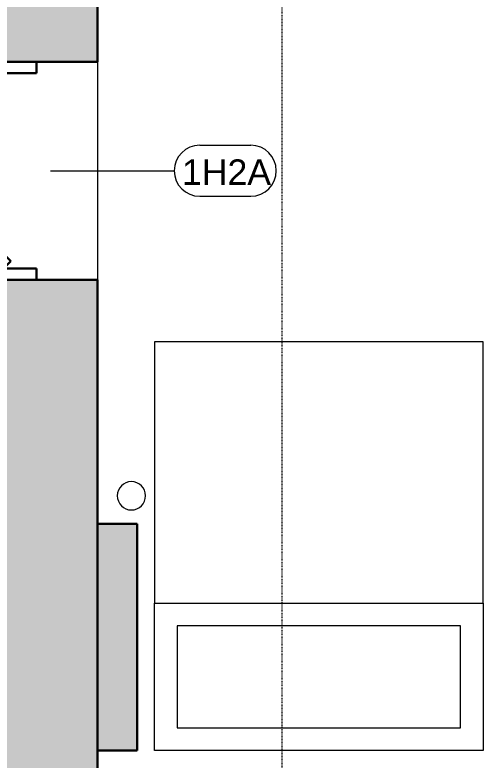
# Model space of a CAD drawing. Header units: inches. Extents: x -1287 to 1590, y -3558 to 989.
# Drawn here: x 3.7 to 86.3, y 31.5 to 163 of the extents above; entities that cross this region are included whole.
import ezdxf

# ---------------------------------------------------------------- set-up
doc = ezdxf.new("R2010")
doc.units = ezdxf.units.IN
doc.header["$MEASUREMENT"] = 0
doc.linetypes.add('Dash_2_', pattern=[0.25, 0.125, -0.125])
for name, color, linetype, lineweight in [('A-DOOR', 31, 'Continuous', 18), ('A-DOOR-FRAM', 31, 'Continuous', 30), ('A-DOOR-IDEN', 31, 'Continuous', 9), ('A-FLOR', 192, 'Continuous', 18), ('A-WALL', 113, 'Continuous', 18), ('A-WALL-PATT', 111, 'Continuous', 18), ('G-ANNO-SYMB', 111, 'Continuous', 9)]:
    doc.layers.add(name, color=color, linetype=linetype, lineweight=lineweight)
doc.styles.add('Swis721 Lt BT', font='swissl.ttf', dxfattribs={"height": 4.5})

# ---------------------------------------------------------------- blocks, each defined once
blk = doc.blocks.new('Single Flush - D2 2_10_5_ X 8_-7364776-1st Floor Construction')
at = {"layer": 'A-DOOR', "color": 8, "lineweight": 30}
for p, q in [((-8.34, -31.28), (15.92, -7.01)), ((15.92, -7.01), (17.16, -8.25)), ((17.16, -8.25), (-7.11, -32.51)), ((-7.11, -32.51), (-8.34, -31.28))]:
    blk.add_line(p, q, dxfattribs=at)
at = {"layer": 'A-DOOR', "lineweight": 9}
blk.add_arc((17.16, -8.25), 34.31, 179.5, 225, dxfattribs=at)
at = {"layer": 'A-DOOR-FRAM', "color": 8}
for p, q in [((-19.25, -2.5), (-19.25, -8.25)), ((-19.25, -2.5), (-17.25, -2.5)), ((-17.25, -2.5), (-17.25, -8.25)), ((17.25, -2.5), (17.25, -8.25)), ((17.25, -2.5), (19.25, -2.5)), ((19.25, -2.5), (19.25, -8.25)), ((-19.25, -8.25), (-17.25, -8.25)), ((17.25, -8.25), (19.25, -8.25))]:
    blk.add_line(p, q, dxfattribs=at)
blk = doc.blocks.new('Door Tag - Door Tag-41184-1st Floor Construction')
at = {"layer": 'A-DOOR-IDEN'}
for p, q in [((-0.09375, 0.09375), (0.09375, 0.09375)), ((-0.09375, -0.09375), (0.09375, -0.09375))]:
    blk.add_line(p, q, dxfattribs=at)
for centre, start, end in [((-0.09375, 0), 90, 270), ((0.09375, 0), 270, 90)]:
    blk.add_arc(centre, 0.09375, start, end, dxfattribs=at)

msp = doc.modelspace()

# ---------------------------------------------------------------- hatches: boundary and pattern name
at = {"layer": 'A-WALL-PATT', "lineweight": 9}
h = msp.add_hatch(color=7, dxfattribs=at)
h.paths.add_polyline_path([(1.72, -1.17), (18.22, -1.17), (18.22, 116.22), (1.72, 116.22), (1.72, 47.47)], flags=0)
h.paths.add_polyline_path([(1.72, 154.72), (18.22, 154.72), (18.22, 335.37), (1.72, 335.37), (1.72, 158.24)], flags=0)
h.paths.add_polyline_path([(1.72, 388.37), (18.22, 388.37), (18.22, 814.52), (1.72, 814.52), (1.72, 423.46)], flags=0)
msp.add_hatch(color=7, dxfattribs=at).paths.add_polyline_path([(18.22, 33.17), (25.22, 33.17), (25.22, 73.17), (18.22, 73.17), (18.22, 54.48)], flags=0)

# ---------------------------------------------------------------- linework, layer by layer
at = {"layer": 'A-DOOR-IDEN'}
msp.add_line((9.97, 135.47), (31.79, 135.47), dxfattribs=at)
at = {"layer": 'A-FLOR'}
for p, q in [((86.28, 105.28), (28.28, 105.28)), ((28.28, 105.28), (28.28, 59.17)), ((86.28, 59.17), (86.28, 105.28))]:
    msp.add_line(p, q, dxfattribs=at)
for start, end in [(0, 180), (180, 0)]:
    msp.add_arc((24.23, 78.13), 2.5, start, end, dxfattribs=at)
at = {"layer": 'A-WALL', "color": 8, "lineweight": 30}
for p, q in [((18.22, 154.72), (18.22, 297.59)), ((1.72, 154.72), (18.22, 154.72)), ((18.22, 116.22), (1.72, 116.22)), ((18.22, 22.83), (18.22, 116.22)), ((25.22, 73.17), (18.22, 73.17)), ((25.22, 33.17), (25.22, 73.17)), ((18.22, 33.17), (25.22, 33.17))]:
    msp.add_line(p, q, dxfattribs=at)
at = {"layer": 'A-WALL', "lineweight": 9}
for p, q in [((18.22, 154.72), (18.22, 116.22)), ((28.28, 59.17), (86.28, 59.17)), ((28.28, 33.17), (28.28, 59.17)), ((86.28, 59.17), (86.28, 33.17)), ((82.28, 55.17), (32.28, 55.17)), ((32.28, 55.17), (32.28, 37.17)), ((82.28, 37.17), (82.28, 55.17)), ((32.28, 37.17), (82.28, 37.17)), ((86.28, 33.17), (28.28, 33.17))]:
    msp.add_line(p, q, dxfattribs=at)
at = {"layer": 'G-ANNO-SYMB', "linetype": 'Dash_2_'}
msp.add_line((50.74, 980.7), (50.74, -194.11), dxfattribs=at)

# ---------------------------------------------------------------- block references
at = {"layer": 'A-DOOR', "rotation": 269.9999999999999}
msp.add_blockref('Single Flush - D2 2_10_5_ X 8_-7364776-1st Floor Construction', (9.97, 135.47), dxfattribs=at)
at = {"layer": 'A-DOOR-IDEN', "xscale": 47.99999999999997, "yscale": 47.99999999999997, "zscale": 47.99999999999997}
msp.add_blockref('Door Tag - Door Tag-41184-1st Floor Construction', (40.79, 135.47), dxfattribs=at)

# ---------------------------------------------------------------- texts
at = {"layer": 'A-DOOR-IDEN', "insert": (33.14, 137.48), "char_height": 4.5, "width": 18.3315, "attachment_point": 1, "style": 'Swis721 Lt BT'}
msp.add_mtext('1H2A', dxfattribs=at)

doc.saveas('drawing.dxf')
